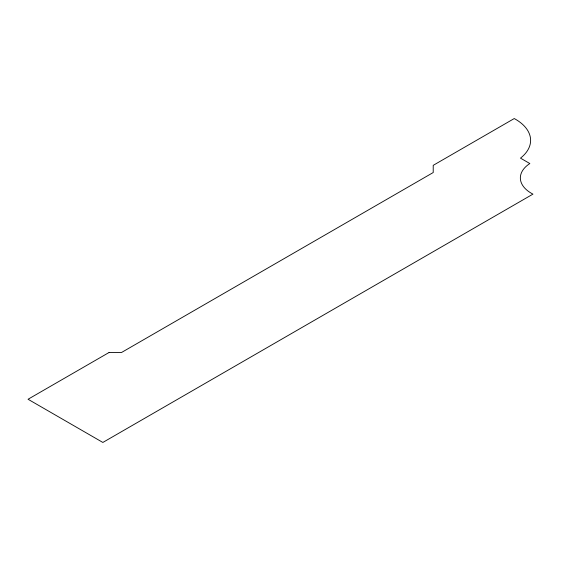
<?xml version="1.0" encoding="UTF-8"?>
<svg xmlns="http://www.w3.org/2000/svg" width="561" height="561" viewBox="0 0 561 561"><rect width="100%" height="100%" fill="white"/><g stroke="black" fill="none" stroke-linecap="round" stroke-linejoin="round"><path stroke-width="0.84" d="M109.086 352.476L28.05 399.257L102.852 442.447L532.95 194.127A37.531 21.669 0 0 1 529.836 163.539L520.482 158.139A51.815 29.915 0 0 0 514.248 118.553L433.218 165.341L433.218 172.536L121.548 352.476L109.086 352.476"/></g></svg>
